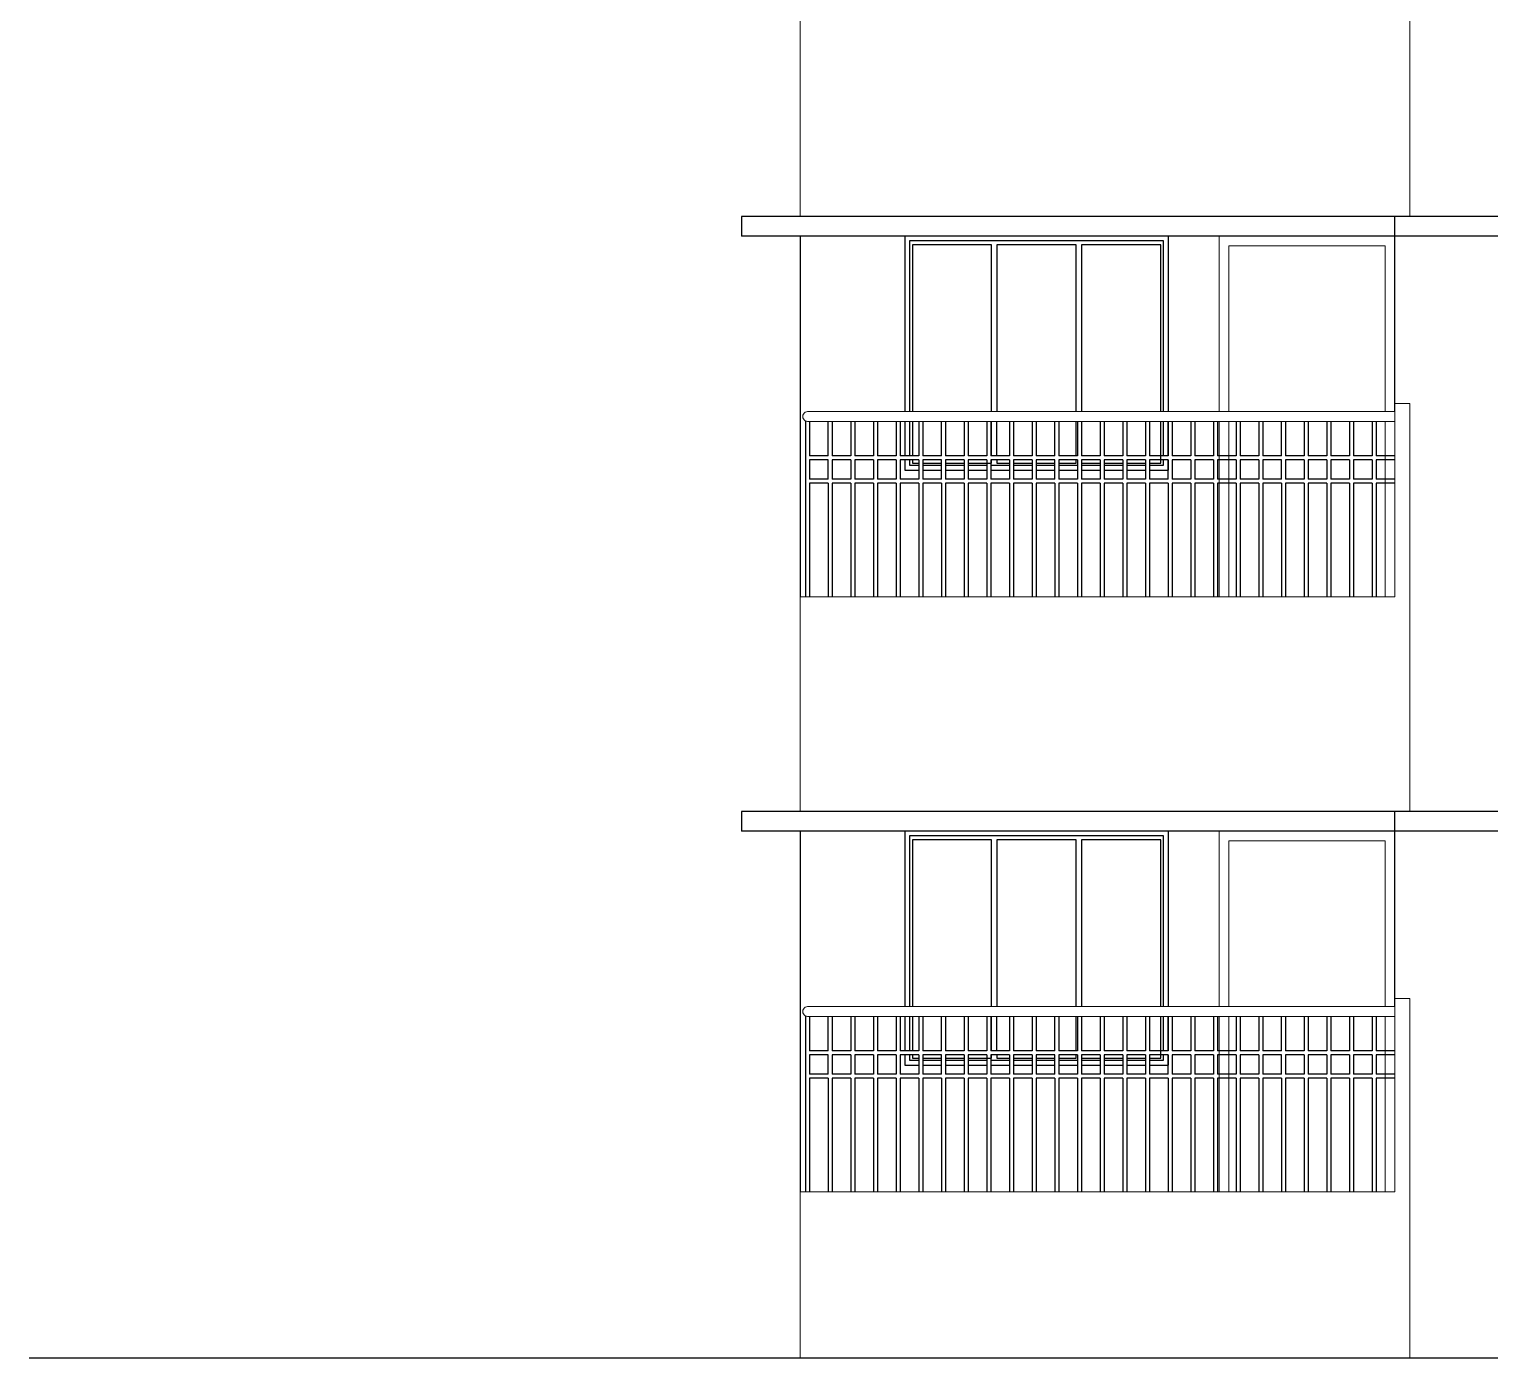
# Model space of a CAD drawing. Header units: metres. Extents: x -1441 to -394, y -133 to 518.
# Drawn here: x -1091.91 to -1084.42, y 33.94 to 40.75 of the extents above; entities that cross this region are included whole.
import ezdxf

# ---------------------------------------------------------------- set-up
doc = ezdxf.new("R2010")
doc.units = ezdxf.units.M
doc.header["$LTSCALE"] = 25.4
doc.layers.get('0').update_dxf_attribs({"linetype": 'CONTINUOUS'})
doc.layers.add('Railing', color=7, linetype='CONTINUOUS')

msp = doc.modelspace()

# ---------------------------------------------------------------- linework, layer by layer
at = {"color": 7, "linetype": 'Continuous'}
for p, q in [((-1084.9114, 39.6894), (-1084.9114, 39.7894)), ((-1079.2026, 39.6894), (-1088.2594, 39.6894)), ((-1087.9594, 39.6894), (-1087.9594, 37.8394)), ((-1084.9114, 38.7894), (-1084.9114, 39.6894)), ((-1084.9114, 36.6394), (-1084.9114, 36.7394)), ((-1079.2026, 36.6394), (-1088.2594, 36.6394)), ((-1087.9594, 36.6394), (-1087.9594, 34.7894)), ((-1084.9114, 35.7394), (-1084.9114, 36.6394))]:
    msp.add_line(p, q, dxfattribs=at)
at = {"color": 7}
msp.add_line((-1091.9112, 33.9394), (-1061.5858, 33.9394), dxfattribs=at)
at = {"color": 7, "linetype": 'Continuous', "lineweight": 13}
for points in [[(-1087.9594, 39.7894), (-1087.9594, 40.8894), (-1084.9114, 40.8894), (-1084.9114, 41.8816), (-1084.8352, 41.8816), (-1084.8352, 39.7894)], [(-1087.9594, 36.7394), (-1087.9594, 37.8394), (-1084.9114, 37.8394), (-1084.9114, 38.8316), (-1084.8352, 38.8316), (-1084.8352, 36.7394)], [(-1087.9594, 33.9394), (-1087.9594, 34.7894), (-1084.9114, 34.7894), (-1084.9114, 35.7816), (-1084.8352, 35.7816), (-1084.8352, 33.9394)]]:
    msp.add_lwpolyline(points, dxfattribs=at)
at = {"color": 7, "linetype": 'Continuous'}
for points in [[(-1079.2026, 39.7894), (-1088.2594, 39.7894), (-1088.2594, 39.6894)], [(-1079.2026, 36.7394), (-1088.2594, 36.7394), (-1088.2594, 36.6394)]]:
    msp.add_lwpolyline(points, dxfattribs=at)
at = {"color": 38, "linetype": 'Continuous'}
for points in [[(-1086.0714, 38.7894), (-1086.0714, 39.6894), (-1087.4237, 39.6894), (-1087.4237, 38.7894)], [(-1086.0964, 38.7894), (-1086.0964, 39.6644), (-1087.3987, 39.6644), (-1087.3987, 38.7894)], [(-1087.4237, 38.7394), (-1087.4237, 38.5623)], [(-1087.3987, 38.7394), (-1087.3987, 38.5623)], [(-1086.0964, 38.5623), (-1086.0964, 38.7394)], [(-1086.0714, 38.5623), (-1086.0714, 38.7394)], [(-1087.4237, 38.5423), (-1087.4237, 38.4894), (-1087.3506, 38.4894)], [(-1087.3987, 38.5423), (-1087.3987, 38.5144), (-1087.3506, 38.5144)], [(-1087.3306, 38.5144), (-1087.2344, 38.5144)], [(-1087.3306, 38.4894), (-1087.2344, 38.4894)], [(-1087.2144, 38.5144), (-1087.1183, 38.5144)], [(-1087.2144, 38.4894), (-1087.1183, 38.4894)], [(-1087.0983, 38.5144), (-1087.0021, 38.5144)], [(-1087.0983, 38.4894), (-1087.0021, 38.4894)], [(-1086.9821, 38.5144), (-1086.886, 38.5144)], [(-1086.9821, 38.4894), (-1086.886, 38.4894)], [(-1086.866, 38.5144), (-1086.7698, 38.5144)], [(-1086.866, 38.4894), (-1086.7698, 38.4894)], [(-1086.7498, 38.5144), (-1086.6537, 38.5144)], [(-1086.7498, 38.4894), (-1086.6537, 38.4894)], [(-1086.6337, 38.5144), (-1086.5375, 38.5144)], [(-1086.6337, 38.4894), (-1086.5375, 38.4894)], [(-1086.5175, 38.5144), (-1086.4214, 38.5144)], [(-1086.5175, 38.4894), (-1086.4214, 38.4894)], [(-1086.4014, 38.5144), (-1086.3052, 38.5144)], [(-1086.4014, 38.4894), (-1086.3052, 38.4894)], [(-1086.2852, 38.5144), (-1086.1891, 38.5144)], [(-1086.2852, 38.4894), (-1086.1891, 38.4894)], [(-1086.1691, 38.4894), (-1086.0714, 38.4894), (-1086.0714, 38.5423)], [(-1086.1691, 38.5144), (-1086.0964, 38.5144), (-1086.0964, 38.5423)], [(-1086.0714, 35.7394), (-1086.0714, 36.6394), (-1087.4237, 36.6394), (-1087.4237, 35.7394)], [(-1086.0964, 35.7394), (-1086.0964, 36.6144), (-1087.3987, 36.6144), (-1087.3987, 35.7394)], [(-1087.4237, 35.6894), (-1087.4237, 35.5123)], [(-1087.3987, 35.6894), (-1087.3987, 35.5123)], [(-1086.0964, 35.5123), (-1086.0964, 35.6894)], [(-1086.0714, 35.5123), (-1086.0714, 35.6894)], [(-1087.4237, 35.4923), (-1087.4237, 35.4394), (-1087.3506, 35.4394)], [(-1087.3987, 35.4923), (-1087.3987, 35.4644), (-1087.3506, 35.4644)], [(-1086.1691, 35.4394), (-1086.0714, 35.4394), (-1086.0714, 35.4923)], [(-1086.1691, 35.4644), (-1086.0964, 35.4644), (-1086.0964, 35.4923)], [(-1087.3306, 35.4644), (-1087.2344, 35.4644)], [(-1087.3306, 35.4394), (-1087.2344, 35.4394)], [(-1087.2144, 35.4644), (-1087.1183, 35.4644)], [(-1087.2144, 35.4394), (-1087.1183, 35.4394)], [(-1087.0983, 35.4644), (-1087.0021, 35.4644)], [(-1087.0983, 35.4394), (-1087.0021, 35.4394)], [(-1086.9821, 35.4644), (-1086.886, 35.4644)], [(-1086.9821, 35.4394), (-1086.886, 35.4394)], [(-1086.866, 35.4644), (-1086.7698, 35.4644)], [(-1086.866, 35.4394), (-1086.7698, 35.4394)], [(-1086.7498, 35.4644), (-1086.6537, 35.4644)], [(-1086.7498, 35.4394), (-1086.6537, 35.4394)], [(-1086.6337, 35.4644), (-1086.5375, 35.4644)], [(-1086.6337, 35.4394), (-1086.5375, 35.4394)], [(-1086.5175, 35.4644), (-1086.4214, 35.4644)], [(-1086.5175, 35.4394), (-1086.4214, 35.4394)], [(-1086.4014, 35.4644), (-1086.3052, 35.4644)], [(-1086.4014, 35.4394), (-1086.3052, 35.4394)], [(-1086.2852, 35.4644), (-1086.1891, 35.4644)], [(-1086.2852, 35.4394), (-1086.1891, 35.4394)]]:
    msp.add_lwpolyline(points, dxfattribs=at)
at = {"color": 8, "linetype": 'Continuous', "lineweight": 13}
for points in [[(-1084.9114, 38.7894), (-1084.9114, 39.6894), (-1085.8114, 39.6894), (-1085.8114, 38.7894)], [(-1084.9614, 38.7894), (-1084.9614, 39.6394), (-1085.7614, 39.6394), (-1085.7614, 38.7894)], [(-1085.8114, 38.7394), (-1085.8114, 37.8394)], [(-1085.7614, 38.7394), (-1085.7614, 37.8394)], [(-1084.9614, 37.8394), (-1084.9614, 38.7394)], [(-1084.9114, 35.7394), (-1084.9114, 36.6394), (-1085.8114, 36.6394), (-1085.8114, 35.7394)], [(-1084.9614, 35.7394), (-1084.9614, 36.5894), (-1085.7614, 36.5894), (-1085.7614, 35.7394)], [(-1085.8114, 35.6894), (-1085.8114, 34.7894)], [(-1085.7614, 35.6894), (-1085.7614, 34.7894)], [(-1084.9614, 34.7894), (-1084.9614, 35.6894)]]:
    msp.add_lwpolyline(points, dxfattribs=at)
at = {"color": 144, "linetype": 'Continuous'}
for points in [[(-1086.9782, 38.7894), (-1086.9782, 39.645), (-1087.3843, 39.645), (-1087.3843, 38.7894)], [(-1086.5446, 38.7894), (-1086.5446, 39.645), (-1086.9507, 39.645), (-1086.9507, 38.7894)], [(-1086.1115, 38.7894), (-1086.1115, 39.645), (-1086.5175, 39.645), (-1086.5175, 38.7894)], [(-1087.3843, 38.7394), (-1087.3843, 38.5623)], [(-1086.9782, 38.5623), (-1086.9782, 38.7394)], [(-1086.9507, 38.5623), (-1086.9507, 38.7394)], [(-1086.5446, 38.5623), (-1086.5446, 38.7394)], [(-1086.5175, 38.7394), (-1086.5175, 38.5623)], [(-1086.1691, 38.5258), (-1086.1115, 38.5258), (-1086.1115, 38.7394)], [(-1087.3843, 38.5423), (-1087.3843, 38.5258), (-1087.3506, 38.5258)], [(-1087.3306, 38.5258), (-1087.2344, 38.5258)], [(-1087.2144, 38.5258), (-1087.1183, 38.5258)], [(-1087.0983, 38.5258), (-1086.9782, 38.5258), (-1086.9782, 38.5423)], [(-1086.9507, 38.5423), (-1086.9507, 38.5258), (-1086.886, 38.5258)], [(-1086.866, 38.5258), (-1086.7698, 38.5258)], [(-1086.7498, 38.5258), (-1086.6537, 38.5258)], [(-1086.6337, 38.5258), (-1086.5446, 38.5258), (-1086.5446, 38.5423)], [(-1086.5175, 38.5423), (-1086.5175, 38.5258), (-1086.4214, 38.5258)], [(-1086.4014, 38.5258), (-1086.3052, 38.5258)], [(-1086.2852, 38.5258), (-1086.1891, 38.5258)], [(-1086.9782, 35.7394), (-1086.9782, 36.595), (-1087.3843, 36.595), (-1087.3843, 35.7394)], [(-1086.5446, 35.7394), (-1086.5446, 36.595), (-1086.9507, 36.595), (-1086.9507, 35.7394)], [(-1086.1115, 35.7394), (-1086.1115, 36.595), (-1086.5175, 36.595), (-1086.5175, 35.7394)], [(-1087.3843, 35.6894), (-1087.3843, 35.5123)], [(-1086.9782, 35.5123), (-1086.9782, 35.6894)], [(-1086.9507, 35.5123), (-1086.9507, 35.6894)], [(-1086.5446, 35.5123), (-1086.5446, 35.6894)], [(-1086.5175, 35.6894), (-1086.5175, 35.5123)], [(-1086.1691, 35.4758), (-1086.1115, 35.4758), (-1086.1115, 35.6894)], [(-1087.3843, 35.4923), (-1087.3843, 35.4758), (-1087.3506, 35.4758)], [(-1087.0983, 35.4758), (-1086.9782, 35.4758), (-1086.9782, 35.4923)], [(-1086.9507, 35.4923), (-1086.9507, 35.4758), (-1086.886, 35.4758)], [(-1086.6337, 35.4758), (-1086.5446, 35.4758), (-1086.5446, 35.4923)], [(-1086.5175, 35.4923), (-1086.5175, 35.4758), (-1086.4214, 35.4758)], [(-1087.3306, 35.4758), (-1087.2344, 35.4758)], [(-1087.2144, 35.4758), (-1087.1183, 35.4758)], [(-1086.866, 35.4758), (-1086.7698, 35.4758)], [(-1086.7498, 35.4758), (-1086.6537, 35.4758)], [(-1086.4014, 35.4758), (-1086.3052, 35.4758)], [(-1086.2852, 35.4758), (-1086.1891, 35.4758)]]:
    msp.add_lwpolyline(points, dxfattribs=at)
at = {"layer": 'Railing', "color": 8, "lineweight": 13}
for p, q in [((-1087.9213, 38.7894), (-1084.9114, 38.7894)), ((-1087.9213, 38.7394), (-1084.9114, 38.7394)), ((-1087.9213, 35.7394), (-1084.9114, 35.7394)), ((-1087.9213, 35.6894), (-1084.9114, 35.6894))]:
    msp.add_line(p, q, dxfattribs=at)
at = {"layer": 'Railing', "color": 8, "linetype": 'Continuous'}
for p, q in [((-1087.9313, 38.7394), (-1087.9313, 37.8394)), ((-1087.9113, 38.7394), (-1087.9113, 38.5623)), ((-1087.8152, 38.5623), (-1087.8152, 38.7394)), ((-1087.7952, 38.7394), (-1087.7952, 38.5623)), ((-1087.699, 38.7394), (-1087.699, 38.5623)), ((-1087.679, 38.7394), (-1087.679, 38.5623)), ((-1087.5829, 38.7394), (-1087.5829, 38.5623)), ((-1087.5629, 38.7394), (-1087.5629, 38.5623)), ((-1087.4667, 38.7394), (-1087.4667, 38.5623)), ((-1087.4467, 38.7394), (-1087.4467, 38.5623)), ((-1087.3506, 38.7394), (-1087.3506, 38.5623)), ((-1087.3306, 38.7394), (-1087.3306, 38.5623)), ((-1087.2344, 38.5623), (-1087.2344, 38.7394)), ((-1087.2144, 38.7394), (-1087.2144, 38.5623)), ((-1087.1183, 38.7394), (-1087.1183, 38.5623)), ((-1087.0983, 38.7394), (-1087.0983, 38.5623)), ((-1087.0021, 38.7394), (-1087.0021, 38.5623)), ((-1086.9821, 38.7394), (-1086.9821, 38.5623)), ((-1086.886, 38.7394), (-1086.886, 38.5623)), ((-1086.866, 38.7394), (-1086.866, 38.5623)), ((-1086.7698, 38.7394), (-1086.7698, 38.5623)), ((-1086.7498, 38.7394), (-1086.7498, 38.5623)), ((-1086.6537, 38.5623), (-1086.6537, 38.7394)), ((-1086.6337, 38.7394), (-1086.6337, 38.5623)), ((-1086.5375, 38.7394), (-1086.5375, 38.5623)), ((-1086.5175, 38.7394), (-1086.5175, 38.5623)), ((-1086.4214, 38.7394), (-1086.4214, 38.5623)), ((-1086.4014, 38.7394), (-1086.4014, 38.5623)), ((-1086.3052, 38.7394), (-1086.3052, 38.5623)), ((-1086.2852, 38.7394), (-1086.2852, 38.5623)), ((-1086.1891, 38.7394), (-1086.1891, 38.5623)), ((-1086.1691, 38.7394), (-1086.1691, 38.5623)), ((-1086.0729, 38.5623), (-1086.0729, 38.7394)), ((-1086.0529, 38.7394), (-1086.0529, 38.5623)), ((-1085.9568, 38.7394), (-1085.9568, 38.5623)), ((-1085.9368, 38.7394), (-1085.9368, 38.5623)), ((-1085.8406, 38.7394), (-1085.8406, 38.5623)), ((-1085.8206, 38.7394), (-1085.8206, 38.5623)), ((-1085.7245, 38.7394), (-1085.7245, 38.5623)), ((-1085.7045, 38.7394), (-1085.7045, 38.5623)), ((-1085.6083, 38.7394), (-1085.6083, 38.5623)), ((-1085.5883, 38.7394), (-1085.5883, 38.5623)), ((-1085.4922, 38.5623), (-1085.4922, 38.7394)), ((-1085.4722, 38.7394), (-1085.4722, 38.5623)), ((-1085.376, 38.7394), (-1085.376, 38.5623)), ((-1085.356, 38.7394), (-1085.356, 38.5623)), ((-1085.2599, 38.7394), (-1085.2599, 38.5623)), ((-1085.2399, 38.7394), (-1085.2399, 38.5623)), ((-1085.1437, 38.7394), (-1085.1437, 38.5623)), ((-1085.1237, 38.7394), (-1085.1237, 38.5623)), ((-1085.0276, 38.7394), (-1085.0276, 38.5623)), ((-1085.0076, 38.7394), (-1085.0076, 38.5623)), ((-1087.8152, 38.5623), (-1087.9113, 38.5623)), ((-1087.699, 38.5623), (-1087.7952, 38.5623)), ((-1087.5829, 38.5623), (-1087.679, 38.5623)), ((-1087.4667, 38.5623), (-1087.5629, 38.5623)), ((-1087.3506, 38.5623), (-1087.4467, 38.5623)), ((-1087.2344, 38.5623), (-1087.3306, 38.5623)), ((-1087.1183, 38.5623), (-1087.2144, 38.5623)), ((-1087.0021, 38.5623), (-1087.0983, 38.5623)), ((-1086.886, 38.5623), (-1086.9821, 38.5623)), ((-1086.7698, 38.5623), (-1086.866, 38.5623)), ((-1086.6537, 38.5623), (-1086.7498, 38.5623)), ((-1086.5375, 38.5623), (-1086.6337, 38.5623)), ((-1086.4214, 38.5623), (-1086.5175, 38.5623)), ((-1086.3052, 38.5623), (-1086.4014, 38.5623)), ((-1086.1891, 38.5623), (-1086.2852, 38.5623)), ((-1086.0729, 38.5623), (-1086.1691, 38.5623)), ((-1085.9568, 38.5623), (-1086.0529, 38.5623)), ((-1085.8406, 38.5623), (-1085.9368, 38.5623)), ((-1085.7245, 38.5623), (-1085.8206, 38.5623)), ((-1085.6083, 38.5623), (-1085.7045, 38.5623)), ((-1085.4922, 38.5623), (-1085.5883, 38.5623)), ((-1085.376, 38.5623), (-1085.4722, 38.5623)), ((-1085.2599, 38.5623), (-1085.356, 38.5623)), ((-1085.1437, 38.5623), (-1085.2399, 38.5623)), ((-1085.0276, 38.5623), (-1085.1237, 38.5623)), ((-1084.9114, 38.5623), (-1085.0076, 38.5623)), ((-1087.9113, 38.5423), (-1087.9113, 38.4426)), ((-1087.8152, 38.5423), (-1087.9113, 38.5423)), ((-1087.8152, 38.4426), (-1087.8152, 38.5423)), ((-1087.7952, 38.5423), (-1087.7952, 38.4426)), ((-1087.699, 38.5423), (-1087.7952, 38.5423)), ((-1087.699, 38.5423), (-1087.699, 38.4426)), ((-1087.679, 38.5423), (-1087.679, 38.4426)), ((-1087.5829, 38.5423), (-1087.679, 38.5423)), ((-1087.5829, 38.5423), (-1087.5829, 38.4426)), ((-1087.5629, 38.5423), (-1087.5629, 38.4426)), ((-1087.4667, 38.5423), (-1087.5629, 38.5423)), ((-1087.4667, 38.5423), (-1087.4667, 38.4426)), ((-1087.4467, 38.5423), (-1087.4467, 38.4426)), ((-1087.3506, 38.5423), (-1087.4467, 38.5423)), ((-1087.3506, 38.5423), (-1087.3506, 38.4426)), ((-1087.3306, 38.5423), (-1087.3306, 38.4426)), ((-1087.2344, 38.5423), (-1087.3306, 38.5423)), ((-1087.2344, 38.4426), (-1087.2344, 38.5423)), ((-1087.2144, 38.5423), (-1087.2144, 38.4426)), ((-1087.1183, 38.5423), (-1087.2144, 38.5423)), ((-1087.1183, 38.5423), (-1087.1183, 38.4426)), ((-1087.0983, 38.5423), (-1087.0983, 38.4426)), ((-1087.0021, 38.5423), (-1087.0983, 38.5423)), ((-1087.0021, 38.5423), (-1087.0021, 38.4426)), ((-1086.9821, 38.5423), (-1086.9821, 38.4426)), ((-1086.886, 38.5423), (-1086.9821, 38.5423)), ((-1086.886, 38.5423), (-1086.886, 38.4426)), ((-1086.866, 38.5423), (-1086.866, 38.4426)), ((-1086.7698, 38.5423), (-1086.866, 38.5423)), ((-1086.7698, 38.5423), (-1086.7698, 38.4426)), ((-1086.7498, 38.5423), (-1086.7498, 38.4426)), ((-1086.6537, 38.5423), (-1086.7498, 38.5423)), ((-1086.6537, 38.4426), (-1086.6537, 38.5423)), ((-1086.6337, 38.5423), (-1086.6337, 38.4426)), ((-1086.5375, 38.5423), (-1086.6337, 38.5423)), ((-1086.5375, 38.5423), (-1086.5375, 38.4426)), ((-1086.5175, 38.5423), (-1086.5175, 38.4426)), ((-1086.4214, 38.5423), (-1086.5175, 38.5423)), ((-1086.4214, 38.5423), (-1086.4214, 38.4426)), ((-1086.4014, 38.5423), (-1086.4014, 38.4426)), ((-1086.3052, 38.5423), (-1086.4014, 38.5423)), ((-1086.3052, 38.5423), (-1086.3052, 38.4426)), ((-1086.2852, 38.5423), (-1086.2852, 38.4426)), ((-1086.1891, 38.5423), (-1086.2852, 38.5423)), ((-1086.1891, 38.5423), (-1086.1891, 38.4426)), ((-1086.1691, 38.5423), (-1086.1691, 38.4426)), ((-1086.0729, 38.5423), (-1086.1691, 38.5423)), ((-1086.0729, 38.4426), (-1086.0729, 38.5423)), ((-1086.0529, 38.5423), (-1086.0529, 38.4426)), ((-1085.9568, 38.5423), (-1086.0529, 38.5423)), ((-1085.9568, 38.5423), (-1085.9568, 38.4426)), ((-1085.9368, 38.5423), (-1085.9368, 38.4426)), ((-1085.8406, 38.5423), (-1085.9368, 38.5423)), ((-1085.8406, 38.5423), (-1085.8406, 38.4426)), ((-1085.8206, 38.5423), (-1085.8206, 38.4426)), ((-1085.7245, 38.5423), (-1085.8206, 38.5423)), ((-1085.7245, 38.5423), (-1085.7245, 38.4426)), ((-1085.7045, 38.5423), (-1085.7045, 38.4426)), ((-1085.6083, 38.5423), (-1085.7045, 38.5423)), ((-1085.6083, 38.5423), (-1085.6083, 38.4426)), ((-1085.5883, 38.5423), (-1085.5883, 38.4426)), ((-1085.4922, 38.5423), (-1085.5883, 38.5423)), ((-1085.4922, 38.4426), (-1085.4922, 38.5423)), ((-1085.4722, 38.5423), (-1085.4722, 38.4426)), ((-1085.376, 38.5423), (-1085.4722, 38.5423)), ((-1085.376, 38.5423), (-1085.376, 38.4426)), ((-1085.356, 38.5423), (-1085.356, 38.4426)), ((-1085.2599, 38.5423), (-1085.356, 38.5423)), ((-1085.2599, 38.5423), (-1085.2599, 38.4426)), ((-1085.2399, 38.5423), (-1085.2399, 38.4426)), ((-1085.1437, 38.5423), (-1085.2399, 38.5423)), ((-1085.1437, 38.5423), (-1085.1437, 38.4426)), ((-1085.1237, 38.5423), (-1085.1237, 38.4426)), ((-1085.0276, 38.5423), (-1085.1237, 38.5423)), ((-1085.0276, 38.5423), (-1085.0276, 38.4426)), ((-1085.0076, 38.5423), (-1085.0076, 38.4426)), ((-1084.9114, 38.5423), (-1085.0076, 38.5423)), ((-1087.8152, 38.4426), (-1087.9113, 38.4426)), ((-1087.9113, 38.4226), (-1087.9113, 37.8394)), ((-1087.8152, 38.4226), (-1087.9113, 38.4226)), ((-1087.8152, 38.4226), (-1087.8152, 37.8394)), ((-1087.699, 38.4426), (-1087.7952, 38.4426)), ((-1087.7952, 38.4226), (-1087.7952, 37.8394)), ((-1087.699, 38.4226), (-1087.7952, 38.4226)), ((-1087.699, 38.4226), (-1087.699, 37.8394)), ((-1087.5829, 38.4426), (-1087.679, 38.4426)), ((-1087.679, 38.4226), (-1087.679, 37.8394)), ((-1087.5829, 38.4226), (-1087.679, 38.4226)), ((-1087.5829, 38.4226), (-1087.5829, 37.8394)), ((-1087.4667, 38.4426), (-1087.5629, 38.4426)), ((-1087.5629, 38.4226), (-1087.5629, 37.8394)), ((-1087.4667, 38.4226), (-1087.5629, 38.4226)), ((-1087.4667, 38.4226), (-1087.4667, 37.8394)), ((-1087.3506, 38.4426), (-1087.4467, 38.4426)), ((-1087.4467, 38.4226), (-1087.4467, 37.8394)), ((-1087.3506, 38.4226), (-1087.4467, 38.4226)), ((-1087.3506, 38.4226), (-1087.3506, 37.8394)), ((-1087.2344, 38.4426), (-1087.3306, 38.4426)), ((-1087.3306, 38.4226), (-1087.3306, 37.8394)), ((-1087.2344, 38.4226), (-1087.3306, 38.4226)), ((-1087.2344, 38.4226), (-1087.2344, 37.8394)), ((-1087.1183, 38.4426), (-1087.2144, 38.4426)), ((-1087.2144, 38.4226), (-1087.2144, 37.8394)), ((-1087.1183, 38.4226), (-1087.2144, 38.4226)), ((-1087.1183, 38.4226), (-1087.1183, 37.8394)), ((-1087.0021, 38.4426), (-1087.0983, 38.4426)), ((-1087.0983, 38.4226), (-1087.0983, 37.8394)), ((-1087.0021, 38.4226), (-1087.0983, 38.4226)), ((-1087.0021, 38.4226), (-1087.0021, 37.8394)), ((-1086.886, 38.4426), (-1086.9821, 38.4426)), ((-1086.9821, 38.4226), (-1086.9821, 37.8394)), ((-1086.886, 38.4226), (-1086.9821, 38.4226)), ((-1086.886, 38.4226), (-1086.886, 37.8394)), ((-1086.7698, 38.4426), (-1086.866, 38.4426)), ((-1086.866, 38.4226), (-1086.866, 37.8394)), ((-1086.7698, 38.4226), (-1086.866, 38.4226)), ((-1086.7698, 38.4226), (-1086.7698, 37.8394)), ((-1086.6537, 38.4426), (-1086.7498, 38.4426)), ((-1086.7498, 38.4226), (-1086.7498, 37.8394)), ((-1086.6537, 38.4226), (-1086.7498, 38.4226)), ((-1086.6537, 38.4226), (-1086.6537, 37.8394)), ((-1086.5375, 38.4426), (-1086.6337, 38.4426)), ((-1086.6337, 38.4226), (-1086.6337, 37.8394)), ((-1086.5375, 38.4226), (-1086.6337, 38.4226)), ((-1086.5375, 38.4226), (-1086.5375, 37.8394)), ((-1086.4214, 38.4426), (-1086.5175, 38.4426)), ((-1086.5175, 38.4226), (-1086.5175, 37.8394)), ((-1086.4214, 38.4226), (-1086.5175, 38.4226)), ((-1086.4214, 38.4226), (-1086.4214, 37.8394)), ((-1086.3052, 38.4426), (-1086.4014, 38.4426)), ((-1086.4014, 38.4226), (-1086.4014, 37.8394)), ((-1086.3052, 38.4226), (-1086.4014, 38.4226)), ((-1086.3052, 38.4226), (-1086.3052, 37.8394)), ((-1086.1891, 38.4426), (-1086.2852, 38.4426)), ((-1086.2852, 38.4226), (-1086.2852, 37.8394)), ((-1086.1891, 38.4226), (-1086.2852, 38.4226)), ((-1086.1891, 38.4226), (-1086.1891, 37.8394)), ((-1086.0729, 38.4426), (-1086.1691, 38.4426)), ((-1086.1691, 38.4226), (-1086.1691, 37.8394)), ((-1086.0729, 38.4226), (-1086.1691, 38.4226)), ((-1086.0729, 38.4226), (-1086.0729, 37.8394)), ((-1085.9568, 38.4426), (-1086.0529, 38.4426)), ((-1086.0529, 38.4226), (-1086.0529, 37.8394)), ((-1085.9568, 38.4226), (-1086.0529, 38.4226)), ((-1085.9568, 38.4226), (-1085.9568, 37.8394)), ((-1085.8406, 38.4426), (-1085.9368, 38.4426)), ((-1085.9368, 38.4226), (-1085.9368, 37.8394)), ((-1085.8406, 38.4226), (-1085.9368, 38.4226)), ((-1085.8406, 38.4226), (-1085.8406, 37.8394)), ((-1085.7245, 38.4426), (-1085.8206, 38.4426)), ((-1085.8206, 38.4226), (-1085.8206, 37.8394)), ((-1085.7245, 38.4226), (-1085.8206, 38.4226)), ((-1085.7245, 38.4226), (-1085.7245, 37.8394)), ((-1085.6083, 38.4426), (-1085.7045, 38.4426)), ((-1085.7045, 38.4226), (-1085.7045, 37.8394)), ((-1085.6083, 38.4226), (-1085.7045, 38.4226)), ((-1085.6083, 38.4226), (-1085.6083, 37.8394)), ((-1085.4922, 38.4426), (-1085.5883, 38.4426)), ((-1085.5883, 38.4226), (-1085.5883, 37.8394)), ((-1085.4922, 38.4226), (-1085.5883, 38.4226)), ((-1085.4922, 38.4226), (-1085.4922, 37.8394)), ((-1085.376, 38.4426), (-1085.4722, 38.4426)), ((-1085.4722, 38.4226), (-1085.4722, 37.8394)), ((-1085.376, 38.4226), (-1085.4722, 38.4226)), ((-1085.376, 38.4226), (-1085.376, 37.8394)), ((-1085.2599, 38.4426), (-1085.356, 38.4426)), ((-1085.356, 38.4226), (-1085.356, 37.8394)), ((-1085.2599, 38.4226), (-1085.356, 38.4226)), ((-1085.2599, 38.4226), (-1085.2599, 37.8394)), ((-1085.1437, 38.4426), (-1085.2399, 38.4426)), ((-1085.2399, 38.4226), (-1085.2399, 37.8394)), ((-1085.1437, 38.4226), (-1085.2399, 38.4226)), ((-1085.1437, 38.4226), (-1085.1437, 37.8394)), ((-1085.0276, 38.4426), (-1085.1237, 38.4426)), ((-1085.1237, 38.4226), (-1085.1237, 37.8394)), ((-1085.0276, 38.4226), (-1085.1237, 38.4226)), ((-1085.0276, 38.4226), (-1085.0276, 37.8394)), ((-1084.9114, 38.4426), (-1085.0076, 38.4426)), ((-1085.0076, 38.4226), (-1085.0076, 37.8394)), ((-1084.9114, 38.4226), (-1085.0076, 38.4226)), ((-1087.9313, 35.6894), (-1087.9313, 34.7894)), ((-1087.9113, 35.6894), (-1087.9113, 35.5123)), ((-1087.8152, 35.5123), (-1087.8152, 35.6894)), ((-1087.7952, 35.6894), (-1087.7952, 35.5123)), ((-1087.699, 35.6894), (-1087.699, 35.5123)), ((-1087.679, 35.6894), (-1087.679, 35.5123)), ((-1087.5829, 35.6894), (-1087.5829, 35.5123)), ((-1087.5629, 35.6894), (-1087.5629, 35.5123)), ((-1087.4667, 35.6894), (-1087.4667, 35.5123)), ((-1087.4467, 35.6894), (-1087.4467, 35.5123)), ((-1087.3506, 35.6894), (-1087.3506, 35.5123)), ((-1087.3306, 35.6894), (-1087.3306, 35.5123)), ((-1087.2344, 35.5123), (-1087.2344, 35.6894)), ((-1087.2144, 35.6894), (-1087.2144, 35.5123)), ((-1087.1183, 35.6894), (-1087.1183, 35.5123)), ((-1087.0983, 35.6894), (-1087.0983, 35.5123)), ((-1087.0021, 35.6894), (-1087.0021, 35.5123)), ((-1086.9821, 35.6894), (-1086.9821, 35.5123)), ((-1086.886, 35.6894), (-1086.886, 35.5123)), ((-1086.866, 35.6894), (-1086.866, 35.5123)), ((-1086.7698, 35.6894), (-1086.7698, 35.5123)), ((-1086.7498, 35.6894), (-1086.7498, 35.5123)), ((-1086.6537, 35.5123), (-1086.6537, 35.6894)), ((-1086.6337, 35.6894), (-1086.6337, 35.5123)), ((-1086.5375, 35.6894), (-1086.5375, 35.5123)), ((-1086.5175, 35.6894), (-1086.5175, 35.5123)), ((-1086.4214, 35.6894), (-1086.4214, 35.5123)), ((-1086.4014, 35.6894), (-1086.4014, 35.5123)), ((-1086.3052, 35.6894), (-1086.3052, 35.5123)), ((-1086.2852, 35.6894), (-1086.2852, 35.5123)), ((-1086.1891, 35.6894), (-1086.1891, 35.5123)), ((-1086.1691, 35.6894), (-1086.1691, 35.5123)), ((-1086.0729, 35.5123), (-1086.0729, 35.6894)), ((-1086.0529, 35.6894), (-1086.0529, 35.5123)), ((-1085.9568, 35.6894), (-1085.9568, 35.5123)), ((-1085.9368, 35.6894), (-1085.9368, 35.5123)), ((-1085.8406, 35.6894), (-1085.8406, 35.5123)), ((-1085.8206, 35.6894), (-1085.8206, 35.5123)), ((-1085.7245, 35.6894), (-1085.7245, 35.5123)), ((-1085.7045, 35.6894), (-1085.7045, 35.5123)), ((-1085.6083, 35.6894), (-1085.6083, 35.5123)), ((-1085.5883, 35.6894), (-1085.5883, 35.5123)), ((-1085.4922, 35.5123), (-1085.4922, 35.6894)), ((-1085.4722, 35.6894), (-1085.4722, 35.5123)), ((-1085.376, 35.6894), (-1085.376, 35.5123)), ((-1085.356, 35.6894), (-1085.356, 35.5123)), ((-1085.2599, 35.6894), (-1085.2599, 35.5123)), ((-1085.2399, 35.6894), (-1085.2399, 35.5123)), ((-1085.1437, 35.6894), (-1085.1437, 35.5123)), ((-1085.1237, 35.6894), (-1085.1237, 35.5123)), ((-1085.0276, 35.6894), (-1085.0276, 35.5123)), ((-1085.0076, 35.6894), (-1085.0076, 35.5123)), ((-1087.8152, 35.5123), (-1087.9113, 35.5123)), ((-1087.9113, 35.4923), (-1087.9113, 35.3926)), ((-1087.8152, 35.4923), (-1087.9113, 35.4923)), ((-1087.8152, 35.3926), (-1087.8152, 35.4923)), ((-1087.699, 35.5123), (-1087.7952, 35.5123)), ((-1087.7952, 35.4923), (-1087.7952, 35.3926)), ((-1087.699, 35.4923), (-1087.7952, 35.4923)), ((-1087.699, 35.4923), (-1087.699, 35.3926)), ((-1087.5829, 35.5123), (-1087.679, 35.5123)), ((-1087.679, 35.4923), (-1087.679, 35.3926)), ((-1087.5829, 35.4923), (-1087.679, 35.4923)), ((-1087.5829, 35.4923), (-1087.5829, 35.3926)), ((-1087.4667, 35.5123), (-1087.5629, 35.5123)), ((-1087.5629, 35.4923), (-1087.5629, 35.3926)), ((-1087.4667, 35.4923), (-1087.5629, 35.4923)), ((-1087.4667, 35.4923), (-1087.4667, 35.3926)), ((-1087.3506, 35.5123), (-1087.4467, 35.5123)), ((-1087.4467, 35.4923), (-1087.4467, 35.3926)), ((-1087.3506, 35.4923), (-1087.4467, 35.4923)), ((-1087.3506, 35.4923), (-1087.3506, 35.3926)), ((-1087.2344, 35.5123), (-1087.3306, 35.5123)), ((-1087.3306, 35.4923), (-1087.3306, 35.3926)), ((-1087.2344, 35.4923), (-1087.3306, 35.4923)), ((-1087.2344, 35.3926), (-1087.2344, 35.4923)), ((-1087.1183, 35.5123), (-1087.2144, 35.5123)), ((-1087.2144, 35.4923), (-1087.2144, 35.3926)), ((-1087.1183, 35.4923), (-1087.2144, 35.4923)), ((-1087.1183, 35.4923), (-1087.1183, 35.3926)), ((-1087.0021, 35.5123), (-1087.0983, 35.5123)), ((-1087.0983, 35.4923), (-1087.0983, 35.3926)), ((-1087.0021, 35.4923), (-1087.0983, 35.4923)), ((-1087.0021, 35.4923), (-1087.0021, 35.3926)), ((-1086.886, 35.5123), (-1086.9821, 35.5123)), ((-1086.9821, 35.4923), (-1086.9821, 35.3926)), ((-1086.886, 35.4923), (-1086.9821, 35.4923)), ((-1086.886, 35.4923), (-1086.886, 35.3926)), ((-1086.7698, 35.5123), (-1086.866, 35.5123)), ((-1086.866, 35.4923), (-1086.866, 35.3926)), ((-1086.7698, 35.4923), (-1086.866, 35.4923)), ((-1086.7698, 35.4923), (-1086.7698, 35.3926)), ((-1086.6537, 35.5123), (-1086.7498, 35.5123)), ((-1086.7498, 35.4923), (-1086.7498, 35.3926)), ((-1086.6537, 35.4923), (-1086.7498, 35.4923)), ((-1086.6537, 35.3926), (-1086.6537, 35.4923)), ((-1086.5375, 35.5123), (-1086.6337, 35.5123)), ((-1086.6337, 35.4923), (-1086.6337, 35.3926)), ((-1086.5375, 35.4923), (-1086.6337, 35.4923)), ((-1086.5375, 35.4923), (-1086.5375, 35.3926)), ((-1086.4214, 35.5123), (-1086.5175, 35.5123)), ((-1086.5175, 35.4923), (-1086.5175, 35.3926)), ((-1086.4214, 35.4923), (-1086.5175, 35.4923)), ((-1086.4214, 35.4923), (-1086.4214, 35.3926)), ((-1086.3052, 35.5123), (-1086.4014, 35.5123)), ((-1086.4014, 35.4923), (-1086.4014, 35.3926)), ((-1086.3052, 35.4923), (-1086.4014, 35.4923)), ((-1086.3052, 35.4923), (-1086.3052, 35.3926)), ((-1086.1891, 35.5123), (-1086.2852, 35.5123)), ((-1086.2852, 35.4923), (-1086.2852, 35.3926)), ((-1086.1891, 35.4923), (-1086.2852, 35.4923)), ((-1086.1891, 35.4923), (-1086.1891, 35.3926)), ((-1086.0729, 35.5123), (-1086.1691, 35.5123)), ((-1086.1691, 35.4923), (-1086.1691, 35.3926)), ((-1086.0729, 35.4923), (-1086.1691, 35.4923)), ((-1086.0729, 35.3926), (-1086.0729, 35.4923)), ((-1085.9568, 35.5123), (-1086.0529, 35.5123)), ((-1086.0529, 35.4923), (-1086.0529, 35.3926)), ((-1085.9568, 35.4923), (-1086.0529, 35.4923)), ((-1085.9568, 35.4923), (-1085.9568, 35.3926)), ((-1085.8406, 35.5123), (-1085.9368, 35.5123)), ((-1085.9368, 35.4923), (-1085.9368, 35.3926)), ((-1085.8406, 35.4923), (-1085.9368, 35.4923)), ((-1085.8406, 35.4923), (-1085.8406, 35.3926)), ((-1085.7245, 35.5123), (-1085.8206, 35.5123)), ((-1085.8206, 35.4923), (-1085.8206, 35.3926)), ((-1085.7245, 35.4923), (-1085.8206, 35.4923)), ((-1085.7245, 35.4923), (-1085.7245, 35.3926)), ((-1085.6083, 35.5123), (-1085.7045, 35.5123)), ((-1085.7045, 35.4923), (-1085.7045, 35.3926)), ((-1085.6083, 35.4923), (-1085.7045, 35.4923)), ((-1085.6083, 35.4923), (-1085.6083, 35.3926)), ((-1085.4922, 35.5123), (-1085.5883, 35.5123)), ((-1085.5883, 35.4923), (-1085.5883, 35.3926)), ((-1085.4922, 35.4923), (-1085.5883, 35.4923)), ((-1085.4922, 35.3926), (-1085.4922, 35.4923)), ((-1085.376, 35.5123), (-1085.4722, 35.5123)), ((-1085.4722, 35.4923), (-1085.4722, 35.3926)), ((-1085.376, 35.4923), (-1085.4722, 35.4923)), ((-1085.376, 35.4923), (-1085.376, 35.3926)), ((-1085.2599, 35.5123), (-1085.356, 35.5123)), ((-1085.356, 35.4923), (-1085.356, 35.3926)), ((-1085.2599, 35.4923), (-1085.356, 35.4923)), ((-1085.2599, 35.4923), (-1085.2599, 35.3926)), ((-1085.1437, 35.5123), (-1085.2399, 35.5123)), ((-1085.2399, 35.4923), (-1085.2399, 35.3926)), ((-1085.1437, 35.4923), (-1085.2399, 35.4923)), ((-1085.1437, 35.4923), (-1085.1437, 35.3926)), ((-1085.0276, 35.5123), (-1085.1237, 35.5123)), ((-1085.1237, 35.4923), (-1085.1237, 35.3926)), ((-1085.0276, 35.4923), (-1085.1237, 35.4923)), ((-1085.0276, 35.4923), (-1085.0276, 35.3926)), ((-1084.9114, 35.5123), (-1085.0076, 35.5123)), ((-1085.0076, 35.4923), (-1085.0076, 35.3926)), ((-1084.9114, 35.4923), (-1085.0076, 35.4923)), ((-1087.8152, 35.3926), (-1087.9113, 35.3926)), ((-1087.9113, 35.3726), (-1087.9113, 34.7894)), ((-1087.8152, 35.3726), (-1087.9113, 35.3726)), ((-1087.8152, 35.3726), (-1087.8152, 34.7894)), ((-1087.699, 35.3926), (-1087.7952, 35.3926)), ((-1087.7952, 35.3726), (-1087.7952, 34.7894)), ((-1087.699, 35.3726), (-1087.7952, 35.3726)), ((-1087.699, 35.3726), (-1087.699, 34.7894)), ((-1087.5829, 35.3926), (-1087.679, 35.3926)), ((-1087.679, 35.3726), (-1087.679, 34.7894)), ((-1087.5829, 35.3726), (-1087.679, 35.3726)), ((-1087.5829, 35.3726), (-1087.5829, 34.7894)), ((-1087.4667, 35.3926), (-1087.5629, 35.3926)), ((-1087.5629, 35.3726), (-1087.5629, 34.7894)), ((-1087.4667, 35.3726), (-1087.5629, 35.3726)), ((-1087.4667, 35.3726), (-1087.4667, 34.7894)), ((-1087.3506, 35.3926), (-1087.4467, 35.3926)), ((-1087.4467, 35.3726), (-1087.4467, 34.7894)), ((-1087.3506, 35.3726), (-1087.4467, 35.3726)), ((-1087.3506, 35.3726), (-1087.3506, 34.7894)), ((-1087.2344, 35.3926), (-1087.3306, 35.3926)), ((-1087.3306, 35.3726), (-1087.3306, 34.7894)), ((-1087.2344, 35.3726), (-1087.3306, 35.3726)), ((-1087.2344, 35.3726), (-1087.2344, 34.7894)), ((-1087.1183, 35.3926), (-1087.2144, 35.3926)), ((-1087.2144, 35.3726), (-1087.2144, 34.7894)), ((-1087.1183, 35.3726), (-1087.2144, 35.3726)), ((-1087.1183, 35.3726), (-1087.1183, 34.7894)), ((-1087.0021, 35.3926), (-1087.0983, 35.3926)), ((-1087.0983, 35.3726), (-1087.0983, 34.7894)), ((-1087.0021, 35.3726), (-1087.0983, 35.3726)), ((-1087.0021, 35.3726), (-1087.0021, 34.7894)), ((-1086.886, 35.3926), (-1086.9821, 35.3926)), ((-1086.9821, 35.3726), (-1086.9821, 34.7894)), ((-1086.886, 35.3726), (-1086.9821, 35.3726)), ((-1086.886, 35.3726), (-1086.886, 34.7894)), ((-1086.7698, 35.3926), (-1086.866, 35.3926)), ((-1086.866, 35.3726), (-1086.866, 34.7894)), ((-1086.7698, 35.3726), (-1086.866, 35.3726)), ((-1086.7698, 35.3726), (-1086.7698, 34.7894)), ((-1086.6537, 35.3926), (-1086.7498, 35.3926)), ((-1086.7498, 35.3726), (-1086.7498, 34.7894)), ((-1086.6537, 35.3726), (-1086.7498, 35.3726)), ((-1086.6537, 35.3726), (-1086.6537, 34.7894)), ((-1086.5375, 35.3926), (-1086.6337, 35.3926)), ((-1086.6337, 35.3726), (-1086.6337, 34.7894)), ((-1086.5375, 35.3726), (-1086.6337, 35.3726)), ((-1086.5375, 35.3726), (-1086.5375, 34.7894)), ((-1086.4214, 35.3926), (-1086.5175, 35.3926)), ((-1086.5175, 35.3726), (-1086.5175, 34.7894)), ((-1086.4214, 35.3726), (-1086.5175, 35.3726)), ((-1086.4214, 35.3726), (-1086.4214, 34.7894)), ((-1086.3052, 35.3926), (-1086.4014, 35.3926)), ((-1086.4014, 35.3726), (-1086.4014, 34.7894)), ((-1086.3052, 35.3726), (-1086.4014, 35.3726)), ((-1086.3052, 35.3726), (-1086.3052, 34.7894)), ((-1086.1891, 35.3926), (-1086.2852, 35.3926)), ((-1086.2852, 35.3726), (-1086.2852, 34.7894)), ((-1086.1891, 35.3726), (-1086.2852, 35.3726)), ((-1086.1891, 35.3726), (-1086.1891, 34.7894)), ((-1086.0729, 35.3926), (-1086.1691, 35.3926)), ((-1086.1691, 35.3726), (-1086.1691, 34.7894)), ((-1086.0729, 35.3726), (-1086.1691, 35.3726)), ((-1086.0729, 35.3726), (-1086.0729, 34.7894)), ((-1085.9568, 35.3926), (-1086.0529, 35.3926)), ((-1086.0529, 35.3726), (-1086.0529, 34.7894)), ((-1085.9568, 35.3726), (-1086.0529, 35.3726)), ((-1085.9568, 35.3726), (-1085.9568, 34.7894)), ((-1085.8406, 35.3926), (-1085.9368, 35.3926)), ((-1085.9368, 35.3726), (-1085.9368, 34.7894)), ((-1085.8406, 35.3726), (-1085.9368, 35.3726)), ((-1085.8406, 35.3726), (-1085.8406, 34.7894)), ((-1085.7245, 35.3926), (-1085.8206, 35.3926)), ((-1085.8206, 35.3726), (-1085.8206, 34.7894)), ((-1085.7245, 35.3726), (-1085.8206, 35.3726)), ((-1085.7245, 35.3726), (-1085.7245, 34.7894)), ((-1085.6083, 35.3926), (-1085.7045, 35.3926)), ((-1085.7045, 35.3726), (-1085.7045, 34.7894)), ((-1085.6083, 35.3726), (-1085.7045, 35.3726)), ((-1085.6083, 35.3726), (-1085.6083, 34.7894)), ((-1085.4922, 35.3926), (-1085.5883, 35.3926)), ((-1085.5883, 35.3726), (-1085.5883, 34.7894)), ((-1085.4922, 35.3726), (-1085.5883, 35.3726)), ((-1085.4922, 35.3726), (-1085.4922, 34.7894)), ((-1085.376, 35.3926), (-1085.4722, 35.3926)), ((-1085.4722, 35.3726), (-1085.4722, 34.7894)), ((-1085.376, 35.3726), (-1085.4722, 35.3726)), ((-1085.376, 35.3726), (-1085.376, 34.7894)), ((-1085.2599, 35.3926), (-1085.356, 35.3926)), ((-1085.356, 35.3726), (-1085.356, 34.7894)), ((-1085.2599, 35.3726), (-1085.356, 35.3726)), ((-1085.2599, 35.3726), (-1085.2599, 34.7894)), ((-1085.1437, 35.3926), (-1085.2399, 35.3926)), ((-1085.2399, 35.3726), (-1085.2399, 34.7894)), ((-1085.1437, 35.3726), (-1085.2399, 35.3726)), ((-1085.1437, 35.3726), (-1085.1437, 34.7894)), ((-1085.0276, 35.3926), (-1085.1237, 35.3926)), ((-1085.1237, 35.3726), (-1085.1237, 34.7894)), ((-1085.0276, 35.3726), (-1085.1237, 35.3726)), ((-1085.0276, 35.3726), (-1085.0276, 34.7894)), ((-1084.9114, 35.3926), (-1085.0076, 35.3926)), ((-1085.0076, 35.3726), (-1085.0076, 34.7894)), ((-1084.9114, 35.3726), (-1085.0076, 35.3726))]:
    msp.add_line(p, q, dxfattribs=at)
at = {"layer": 'Railing', "color": 8, "lineweight": 13}
for centre in [(-1087.9213, 38.7644), (-1087.9213, 35.7144)]:
    msp.add_arc(centre, 0.025, 89.9768, 270.0232, dxfattribs=at)

doc.saveas('drawing.dxf')
